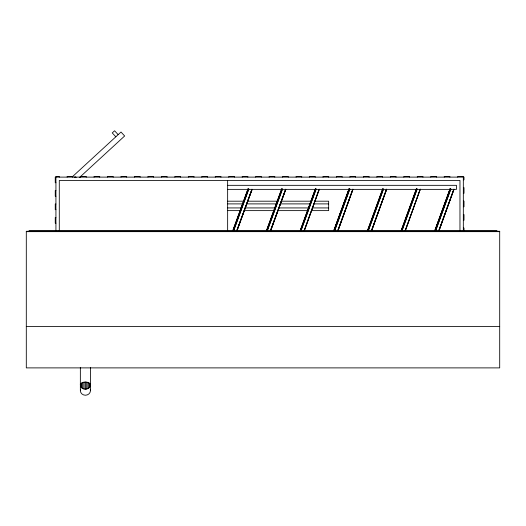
<?xml version="1.0" encoding="UTF-8"?>
<svg xmlns="http://www.w3.org/2000/svg" width="526" height="526" viewBox="0 0 526 526"><rect width="100%" height="100%" fill="white"/><g stroke="black" fill="none" stroke-linecap="round" stroke-linejoin="round"><path stroke-width="0.79" d="M80.524 383.421A5.05 4.655 0 0 0 80.353 384.631C80.333 390.667 90.472 390.667 90.452 384.631A5.05 4.655 0 0 0 90.281 383.421M90.281 385.282A5.05 2.525 0 0 0 90.452 384.631C88.953 381.113 81.859 381.113 80.353 384.631A5.05 2.525 0 0 0 80.524 385.282M232.88 230.395L248.048 188.716M233.005 230.441L248.14 188.749M233.491 229.744L248.101 189.603M233.57 230.644L248.739 188.965M233.702 230.697L248.87 189.012M236.661 230.901L252.132 189.327L236.956 231.006M236.759 230.934L251.908 189.242M236.838 230.96L252.007 189.281M266.55 230.395L281.719 188.716M266.643 230.427L281.851 188.762M267.162 229.744L281.772 189.603M267.234 230.644L282.409 188.965M267.372 230.697L282.541 189.012M270.331 230.901L285.802 189.327L270.627 231.006M270.403 230.927L285.598 189.248M270.509 230.96L285.677 189.281M315.39 188.716L300.313 230.427L315.521 188.762M300.833 229.744L315.442 189.603M300.905 230.644L316.08 188.965M301.043 230.697L316.211 189.012M304.002 230.901L319.17 189.215L304.298 231.006M304.179 230.96L319.348 189.281M333.892 230.395L349.06 188.716M349.159 188.749L333.984 230.427L349.185 188.762M334.503 229.744L349.113 189.603M334.575 230.644L349.751 188.965M334.714 230.697L349.882 189.012M337.666 230.901L352.841 189.215L337.968 231.006M337.745 230.927L352.939 189.248M337.85 230.96L353.018 189.281M367.562 230.395L382.731 188.716M367.654 230.427L382.829 188.749M368.174 229.744L382.783 189.603M368.246 230.644L383.421 188.965M368.378 230.697L383.553 189.012M371.336 230.901L386.511 189.215L371.639 231.006M371.415 230.927L386.61 189.248M371.52 230.96L386.689 189.281M401.233 230.395L416.401 188.716M401.325 230.434L416.493 188.749M401.844 229.744L416.447 189.603M401.917 230.644L417.085 188.965M402.048 230.697L417.223 189.012M405.007 230.901L420.254 189.242M405.184 230.96L420.281 189.248M405.309 231.006L420.182 189.215M434.897 230.395L450.072 188.716M450.171 188.749L434.989 230.427L450.197 188.762M435.508 229.744L450.118 189.603M435.587 230.644L450.756 188.965M435.719 230.697L450.894 189.012M438.684 230.901L453.853 189.215L438.98 231.006M438.756 230.927L453.951 189.248M438.855 230.96L454.03 189.281M72.345 176.782L121.013 132.033L124.649 135.984L79.584 177.426M463.334 179.807L464.011 179.807L464.011 177.111L55.256 177.111L55.256 182.719L55.927 182.719M227.534 185.33L456.463 185.33L456.463 189.367L227.534 189.367M463.334 187.664L464.011 187.664L464.011 193.272L463.334 193.272M55.927 190.576L55.256 190.576L55.256 196.191L55.927 196.191M227.646 201.195L244.071 201.195M247.358 201.195L277.741 201.195M281.029 201.195L311.412 201.195M314.693 201.195L328.658 201.195L328.658 210.624L311.412 210.624M463.334 201.129L464.011 201.129L464.011 206.738L463.334 206.738M227.738 203.891L242.506 203.891M246.609 203.891L276.143 203.891M280.246 203.891L309.788 203.891M313.89 203.891L328.658 203.891M55.927 204.049L55.256 204.049L55.256 209.657L55.927 209.657M227.738 207.928L240.862 207.928M244.965 207.928L274.506 207.928M278.609 207.928L308.144 207.928M312.247 207.928L328.658 207.928M227.646 210.624L240.783 210.624M244.071 210.624L274.454 210.624M277.741 210.624L308.124 210.624M463.334 214.595L464.011 214.595L464.011 220.21L463.334 220.21M55.927 217.514L55.256 217.514L55.256 223.123L55.927 223.123M463.334 228.067L464.011 228.067L464.011 230.473M28.996 230.5L497.004 230.5M26.3 231.657L499.7 231.657M26.3 326.587L499.7 326.587M118.153 134.663L114.583 130.777L112.255 132.92L115.825 136.806M463.334 230.513L463.334 176.44L457.725 176.44L457.725 177.111M459.967 230.539L459.967 180.477L59.293 180.477L59.293 230.539M449.868 177.111L449.868 176.44L444.26 176.44L444.26 177.111M436.402 177.111L436.402 176.44L430.787 176.44L430.787 177.111M422.93 177.111L422.93 176.44L417.322 176.44L417.322 177.111M409.465 177.111L409.465 176.44L403.856 176.44L403.856 177.111M395.999 177.111L395.999 176.44L390.384 176.44L390.384 177.111M382.527 177.111L382.527 176.44L376.918 176.44L376.918 177.111M369.061 177.111L369.061 176.44L363.453 176.44L363.453 177.111M355.596 177.111L355.596 176.44L349.981 176.44L349.981 177.111M342.124 177.111L342.124 176.44L336.515 176.44L336.515 177.111M328.658 177.111L328.658 176.44L323.043 176.44L323.043 177.111M315.186 177.111L315.186 176.44L309.577 176.44L309.577 177.111M301.72 177.111L301.72 176.44L296.112 176.44L296.112 177.111M288.255 177.111L288.255 176.44L282.64 176.44L282.64 177.111M274.782 177.111L274.782 176.44L269.174 176.44L269.174 177.111M261.317 177.111L261.317 176.44L255.708 176.44L255.708 177.111M247.851 177.111L247.851 176.44L242.236 176.44L242.236 177.111M234.379 177.111L234.379 176.44L228.771 176.44L228.771 177.111M227.646 180.477L227.646 230.539M220.913 177.111L220.913 176.44L215.305 176.44L215.305 177.111M207.441 177.111L207.441 176.44L201.833 176.44L201.833 177.111M193.976 177.111L193.976 176.44L188.367 176.44L188.367 177.111M180.51 177.111L180.51 176.44L174.895 176.44L174.895 177.111M167.038 177.111L167.038 176.44L161.429 176.44L161.429 177.111M153.572 177.111L153.572 176.44L147.964 176.44L147.964 177.111M140.107 177.111L140.107 176.44L134.492 176.44L134.492 177.111M126.634 177.111L126.634 176.44L121.026 176.44L121.026 177.111M113.169 177.111L113.169 176.44L107.56 176.44L107.56 177.111M99.703 177.111L99.703 176.44L94.088 176.44L94.088 177.111M90.452 367.372L90.452 390.562M90.281 383.973L90.281 385.834M89.775 383.362L89.775 386.958M88.973 382.843L88.973 387.918M87.927 382.441L87.927 388.661M86.711 382.192L86.711 389.128M86.231 177.111L86.231 176.44L80.623 176.44L80.623 177.111M85.403 382.1L85.403 389.286M84.094 382.192L84.094 389.128M82.878 382.441L82.878 388.661M81.832 382.843L81.832 387.918M81.03 383.362L81.03 386.958M80.524 383.973L80.524 385.834M80.353 367.372L80.353 390.562M72.766 177.111L72.766 176.44L67.157 176.44L67.157 177.111M59.293 177.111L59.293 176.44L55.927 176.44L55.927 230.513M90.281 389.358A5.05 4.655 0 0 1 85.403 395.223A5.05 4.655 0 0 1 80.524 389.358M74.357 177.518A0.901 0.901 0 0 1 76.099 177.597M499.7 231.276L26.3 231.276L26.3 367.891L499.7 367.891L499.7 231.276"/></g></svg>
